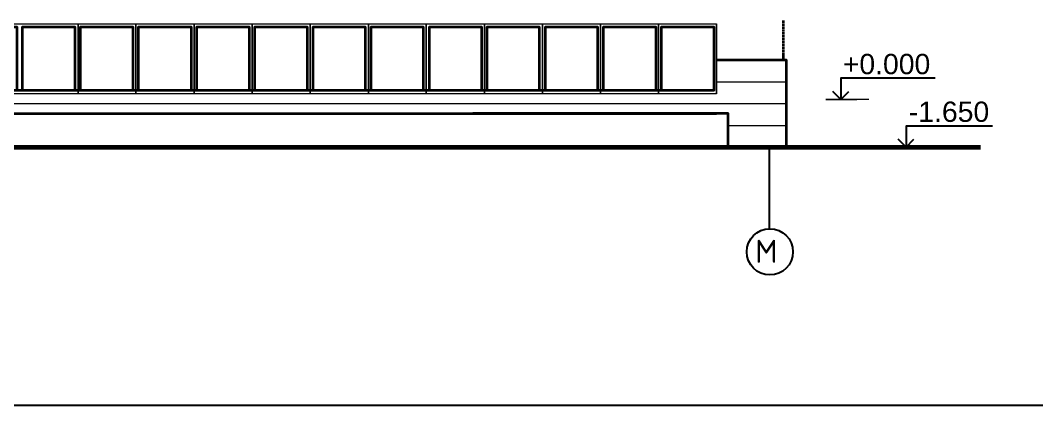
# Model space of a CAD drawing. Extents: x -39.3 to 16.4, y 0 to 11.7.
# Drawn here: x 3.01 to 8.27, y 0 to 1.99 of the extents above; entities that cross this region are included whole.
import ezdxf

# ---------------------------------------------------------------- set-up
doc = ezdxf.new("R2010")
doc.units = 0
doc.header["$MEASUREMENT"] = 0
doc.layers.add('PDF _Геометрия', color=7, linetype='Continuous')
doc.layers.add('PDF _Текст', color=7, linetype='Continuous')
doc.styles.add('PDF Arial', font='arial.ttf')
doc.styles.add('PDF ISOCPEUR', font='isocpeur.ttf')

msp = doc.modelspace()

# ---------------------------------------------------------------- linework, layer by layer
at = {"layer": 'PDF _Геометрия', "lineweight": 25}
msp.add_lwpolyline([(0.1083, 0), (0.1083, 11.69), (16.425, 11.69), (16.425, 0)], close=True, dxfattribs=at)
at = {"layer": 'PDF _Геометрия', "lineweight": 18}
msp.add_lwpolyline([(2.7067, 1.6117), (2.7067, 1.9733), (2.7067, 1.6117), (2.7067, 1.9733), (2.7067, 1.6117), (2.7067, 1.9733), (2.7067, 1.6117), (2.7067, 1.9733), (2.7067, 1.6117), (2.7067, 1.9733), (2.7067, 1.6117), (2.7067, 1.9733), (2.7067, 1.6117), (2.7067, 1.9733), (6.6117, 1.9733), (6.6117, 1.6117), (6.6117, 1.9733), (6.6117, 1.6117)], close=True, dxfattribs=at)
at = {"layer": 'PDF _Геометрия', "lineweight": 35}
for points in [[(6.3267, 1.6283), (6.3267, 1.9583), (6.5967, 1.9583), (6.5967, 1.6283), (2.7233, 1.6283), (2.7233, 1.9583), (2.9933, 1.9583), (2.9933, 1.6283)], [(3.0233, 1.6283), (3.0233, 1.9583), (3.2933, 1.9583), (3.2933, 1.6283)], [(3.3233, 1.6283), (3.3233, 1.9583), (3.5933, 1.9583), (3.5933, 1.6283)], [(3.6233, 1.6283), (3.6233, 1.9583), (3.895, 1.9583), (3.895, 1.6283)], [(3.925, 1.6283), (3.925, 1.9583), (4.195, 1.9583), (4.195, 1.6283)], [(4.225, 1.6283), (4.225, 1.9583), (4.495, 1.9583), (4.495, 1.6283)], [(4.525, 1.6283), (4.525, 1.9583), (4.795, 1.9583), (4.795, 1.6283)], [(4.825, 1.6283), (4.825, 1.9583), (5.095, 1.9583), (5.095, 1.6283)], [(5.1267, 1.6283), (5.1267, 1.9583), (5.3967, 1.9583), (5.3967, 1.6283)], [(5.425, 1.6283), (5.425, 1.9583), (5.695, 1.9583), (5.695, 1.6283)], [(5.7267, 1.6283), (5.7267, 1.9583), (5.9967, 1.9583), (5.9967, 1.6283)], [(6.0267, 1.6283), (6.0267, 1.9583), (6.2967, 1.9583), (6.2967, 1.6283)], [(6.9583, 1.9783), (6.9583, 1.99)], [(6.9583, 1.9633), (6.9583, 1.975)], [(6.9583, 1.9483), (6.9583, 1.96)], [(6.9583, 1.9333), (6.9583, 1.945)], [(6.9583, 1.9183), (6.9583, 1.93)], [(6.9583, 1.9033), (6.9583, 1.915)], [(6.9583, 1.8883), (6.9583, 1.9)], [(6.9583, 1.8733), (6.9583, 1.885)], [(6.9583, 1.8583), (6.9583, 1.87)], [(6.9583, 1.8433), (6.9583, 1.855)], [(6.9583, 1.8283), (6.9583, 1.84)], [(6.9583, 1.8133), (6.9583, 1.825)], [(6.9583, 1.7983), (6.9583, 1.8117)], [(6.9583, 1.785), (6.9583, 1.7967)], [(6.9733, 1.3367), (6.9733, 1.785), (6.6117, 1.785)], [(2.6633, 1.3367), (2.6633, 1.51), (6.6117, 1.51)], [(6.6717, 1.3367), (6.6717, 1.51), (5.3517, 1.51)]]:
    msp.add_lwpolyline(points, dxfattribs=at)
at = {"layer": 'PDF _Геометрия', "lineweight": 18}
for points in [[(3.31, 1.9733), (3.31, 1.6117), (3.31, 1.9733)], [(3.6083, 1.9733), (3.6083, 1.6117), (3.6083, 1.9733)], [(3.91, 1.9733), (3.91, 1.6117), (3.91, 1.9733)], [(4.21, 1.9733), (4.21, 1.6117), (4.21, 1.9733)], [(4.51, 1.9733), (4.51, 1.6117), (4.51, 1.9733)], [(4.8117, 1.9733), (4.8117, 1.6117), (4.8117, 1.9733)], [(5.11, 1.9733), (5.11, 1.6117), (5.11, 1.9733)], [(5.4117, 1.9733), (5.4117, 1.6117), (5.4117, 1.9733)], [(5.7117, 1.9733), (5.7117, 1.6117), (5.7117, 1.9733)], [(6.0117, 1.9733), (6.0117, 1.6117), (6.0117, 1.9733)], [(6.3117, 1.9733), (6.3117, 1.6117), (6.3117, 1.9733)], [(6.8833, 1.785), (6.9583, 1.785)], [(6.6117, 1.6733), (6.9733, 1.6733)], [(7.3983, 1.5833), (7.1767, 1.5833), (7.3367, 1.5833)], [(6.9733, 1.56), (6.6117, 1.56), (2.3633, 1.56)], [(6.6717, 1.4483), (6.9733, 1.4483)]]:
    msp.add_lwpolyline(points, dxfattribs=at)
at = {"layer": 'PDF _Геометрия', "lineweight": 25}
for points in [[(7.7417, 1.6933), (7.2533, 1.6933), (7.2533, 1.5833), (7.2133, 1.6233)], [(7.2533, 1.5833), (7.295, 1.6233)], [(8.0383, 1.445), (7.5917, 1.445), (7.5917, 1.3367), (7.55, 1.3767)], [(7.5917, 1.3367), (7.6317, 1.3767)], [(6.8833, 1.3367), (6.8833, 0.915)]]:
    msp.add_lwpolyline(points, dxfattribs=at)
at = {"layer": 'PDF _Геометрия', "lineweight": 60}
msp.add_lwpolyline([(1.9633, 1.3367), (7.9767, 1.3367)], dxfattribs=at)
at = {"layer": 'PDF _Геометрия', "lineweight": 25}
msp.add_circle((6.8871, 0.795), 0.1196, dxfattribs=at)

# ---------------------------------------------------------------- texts
at = {"layer": 'PDF _Текст', "attachment_point": 7}
for s, insert, char_height, style in [('+0.000', (7.2644, 1.7118), 0.1049, 'PDF Arial'), ('-1.650', (7.6058, 1.4653), 0.1049, 'PDF Arial'), ('М', (6.8105, 0.7384), 0.1191, 'PDF ISOCPEUR')]:
    msp.add_mtext(s, dxfattribs=dict(at, insert=insert, char_height=char_height, style=style))

doc.saveas('drawing.dxf')
